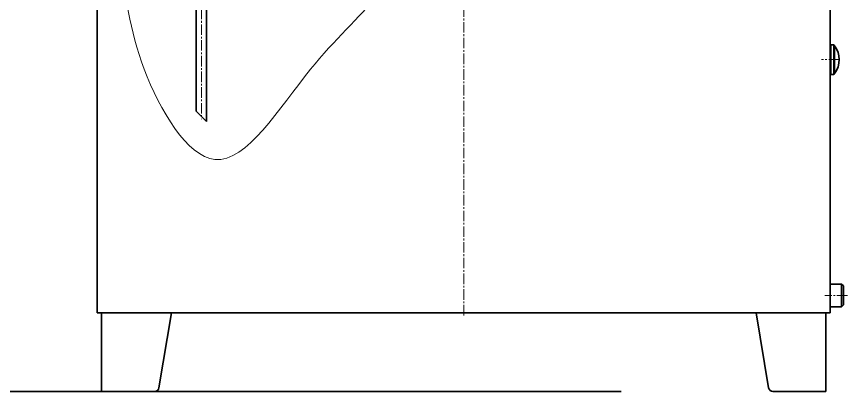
# Model space of a CAD drawing. Header units: millimetres. Extents: x -17820 to 17820, y -12600 to 12600.
# Drawn here: x -440 to 511, y 4348 to 4777 of the extents above; entities that cross this region are included whole.
import ezdxf

# ---------------------------------------------------------------- set-up
doc = ezdxf.new("R2010")
doc.units = ezdxf.units.MM
doc.linetypes.add('点画线', pattern=[18, 12, -2, 2, -2])
for name, color, linetype, lineweight in [('0层_1', 7, 'Continuous', 35), ('EB0_1_1_1_1_1_1_1_1_1_1_1_1_1_1_1_1_1_1_1_1_1', 7, 'Continuous', 35), ('EB0_1_1_1_1_1_1_1_1_1_1_1_1_1_1_1_1_1_1_1_1_1_1_1_1_1_1_1_1', 7, 'Continuous', 35), ('中心线层', 1, '点画线', 18), ('粗实线层_1_1_1_1_1_1_1_1_1_1_1_1_1_1_1_1_1_1_1_1_1', 7, 'Continuous', 35), ('细实线层', 2, 'Continuous', 18)]:
    doc.layers.add(name, color=color, linetype=linetype, lineweight=lineweight)

# ---------------------------------------------------------------- blocks, each defined once
blk = doc.blocks.new('*X182')
at = {"layer": '0层_1'}
for p, q in [((-6, 156.33), (-6, 6)), ((6, 156.33), (6, -6)), ((6, -6), (-6, 6))]:
    blk.add_line(p, q, dxfattribs=at)
blk.add_circle((0, 156.33), 6, dxfattribs=at)
at = {"layer": '中心线层', "linetype": '点画线', "lineweight": 18}
for p, q in [((0, 147.33), (0, 165.33)), ((-9, 156.33), (9, 156.33)), ((0, 159.33), (0, -3))]:
    blk.add_line(p, q, dxfattribs=at)
blk = doc.blocks.new('*X185')
at = {"layer": '中心线层'}
blk.add_line((10.18, 0), (-9.96, 0), dxfattribs=at)
at = {"layer": '粗实线层_1_1_1_1_1_1_1_1_1_1_1_1_1_1_1_1_1_1_1_1_1'}
for p, q in [((0.5, 16.98), (0, 16.48)), ((0, -16.48), (0, 16.48)), ((3.92, 16.98), (0.5, 16.98)), ((0.5, -16.98), (0.5, 16.98)), ((4.92, 15.98), (3.92, 16.98)), ((3.92, -16.98), (3.92, 16.98)), ((4.92, -15.98), (4.92, 15.98)), ((0.5, -16.98), (0, -16.48)), ((3.92, -16.98), (0.5, -16.98)), ((4.92, -15.98), (3.92, -16.98))]:
    blk.add_line(p, q, dxfattribs=at)
blk = doc.blocks.new('*X173')
at = {"layer": '0层_1'}
for p, q in [((-734.16, -90), (-734.16, -515)), ((105.84, -90), (105.84, -515)), ((118.84, -482), (105.84, -482)), ((118.84, -482), (120.84, -484)), ((118.84, -482), (118.84, -508)), ((120.84, -506), (120.84, -484)), ((118.84, -508), (105.84, -508)), ((118.84, -508), (120.84, -506)), ((105.84, -515), (-734.16, -515)), ((-729.16, -605), (-729.16, -515)), ((-663.46, -600.82), (-649.16, -515)), ((35.15, -600.82), (20.84, -515)), ((100.84, -605), (100.84, -515)), ((-729.16, -605), (-668.39, -605)), ((100.84, -605), (40.08, -605))]:
    blk.add_line(p, q, dxfattribs=at)
for centre, start, end in [((-668.39, -600), 270, 350.53768), ((40.08, -600), 189.46232, 270)]:
    blk.add_arc(centre, 5, start, end, dxfattribs=at)
at = {"layer": 'EB0_1_1_1_1_1_1_1_1_1_1_1_1_1_1_1_1_1_1_1_1_1'}
blk.add_arc((89.14, -225), 26.89, 323.53959, 36.46041, dxfattribs=at)
at = {"layer": '中心线层', "linetype": '点画线', "lineweight": 18}
blk.add_line((-314.16, -518), (-314.16, -42), dxfattribs=at)
at = {"layer": '中心线层'}
blk.add_line((125.41, -495), (99.68, -495), dxfattribs=at)
at = {"layer": 'EB0_1_1_1_1_1_1_1_1_1_1_1_1_1_1_1_1_1_1_1_1_1'}
blk.add_blockref('*X185', (105.84, -225), dxfattribs=at)
blk.add_wipeout([(-608.71, -296.02), (-614.71, -290.02), (-614.71, -290.02), (-620.71, -284.02), (-620.71, -284.02), (-620.71, -133.69), (-614.71, -127.69), (-615.03, -127.69), (-615.34, -127.72), (-615.65, -127.76), (-615.96, -127.82), (-616.27, -127.89), (-616.57, -127.98), (-616.86, -128.08), (-617.15, -128.2), (-617.44, -128.34), (-617.71, -128.49), (-617.98, -128.65), (-618.24, -128.83), (-618.49, -129.02), (-618.73, -129.23), (-618.96, -129.44), (-619.17, -129.67), (-619.38, -129.91), (-619.57, -130.16), (-619.75, -130.42), (-619.91, -130.69), (-620.06, -130.96), (-620.19, -131.24), (-620.31, -131.54), (-620.42, -131.83), (-620.51, -132.13), (-620.58, -132.44), (-620.64, -132.75), (-620.68, -133.06), (-620.7, -133.37), (-620.71, -133.69), (-608.71, -133.69), (-608.72, -133.37), (-608.75, -133.06), (-608.79, -132.75), (-608.84, -132.44), (-608.92, -132.13), (-609.01, -131.83), (-609.11, -131.54), (-609.23, -131.24), (-609.37, -130.96), (-609.52, -130.69), (-609.68, -130.42), (-609.86, -130.16), (-610.05, -129.91), (-610.25, -129.67), (-610.47, -129.44), (-610.7, -129.23), (-610.94, -129.02), (-611.19, -128.83), (-611.45, -128.65), (-611.71, -128.49), (-611.99, -128.34), (-612.27, -128.2), (-612.56, -128.08), (-612.86, -127.98), (-613.16, -127.89), (-613.47, -127.82), (-613.77, -127.76), (-614.09, -127.72), (-614.4, -127.69), (-614.71, -127.69), (-608.71, -133.69)]).dxf.layer = '0层_1'
at = {"layer": '细实线层'}
blk.add_open_spline([(-735.56, 4.49), (-726.67, -33.4), (-704.52, -115.28), (-693.92, -229.56), (-594.94, -397.51), (-496.76, -231.5), (-397.45, -146.51), (-355.75, -56.9), (-338.46, -6.45)], degree=3, knots=[0, 0, 0, 0, 1758.103284, 3716.767629, 5692.525781, 7958.229294, 9723.286098, 12132.617432, 12132.617432, 12132.617432, 12132.617432], dxfattribs=at)
at = {"layer": '0层_1'}
blk.add_blockref('*X182', (-614.71, -290.02), dxfattribs=at)

msp = doc.modelspace()

# ---------------------------------------------------------------- block references
at = {"layer": 'EB0_1_1_1_1_1_1_1_1_1_1_1_1_1_1_1_1_1_1_1_1_1_1_1_1_1_1_1_1'}
msp.add_blockref('*X173', (386.08, 4952.92), dxfattribs=at)

# ---------------------------------------------------------------- next in the draw order: linework, layer by layer
msp.add_line((-13847.11, 4347.92), (252.49, 4347.92), dxfattribs=at)

doc.saveas('drawing.dxf')
